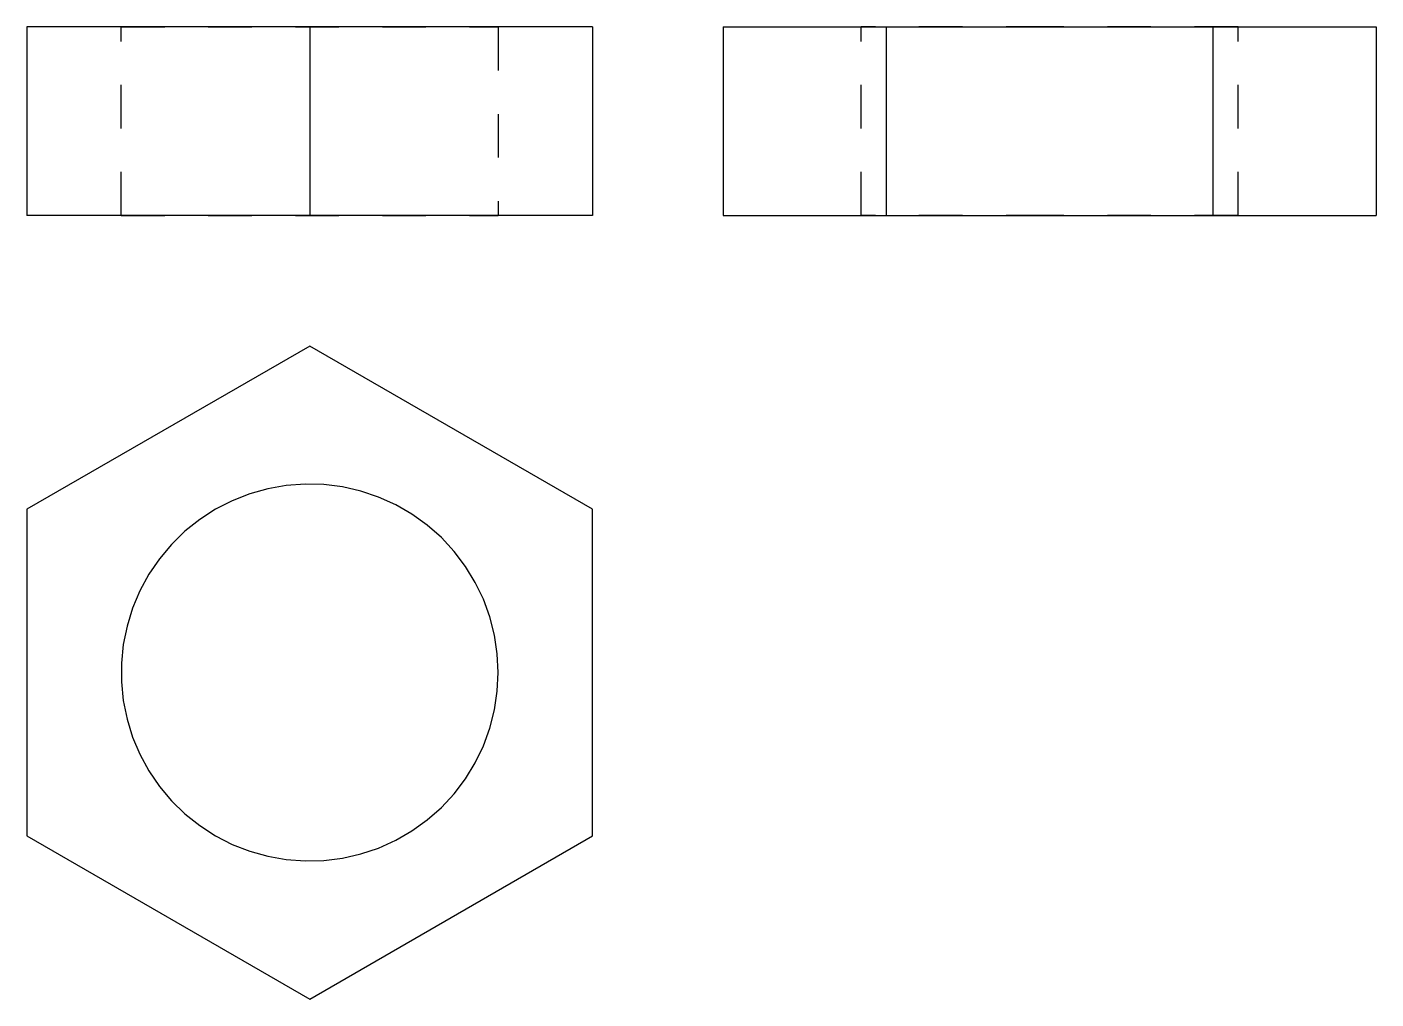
# Model space of a CAD drawing. Extents: x 0 to 3.1, y 0 to 2.23.
import ezdxf

# ---------------------------------------------------------------- set-up
doc = ezdxf.new("R2010")
doc.units = 0
doc.linetypes.add('HIDDEN', pattern=[0.075, 0.050025, -0.024975])
for name, color, linetype in [('FRONT', 7, 'CONTINUOUS'), ('FRONT_HID', 7, 'HIDDEN'), ('LEFT', 7, 'CONTINUOUS'), ('LEFT_HID', 7, 'HIDDEN'), ('TOP', 7, 'CONTINUOUS')]:
    doc.layers.add(name, color=color, linetype=linetype)

msp = doc.modelspace()

# ---------------------------------------------------------------- linework, layer by layer
at = {"layer": 'FRONT'}
for p, q in [((0, 2.233012), (0, 1.8)), ((0.649519, 2.233012), (0, 2.233012)), ((0.649519, 2.233012), (0.649519, 1.8)), ((1.299038, 2.233012), (0.649519, 2.233012)), ((1.299038, 2.233012), (1.299038, 1.8)), ((0.649519, 1.8), (0, 1.8)), ((1.299038, 1.8), (0.649519, 1.8))]:
    msp.add_line(p, q, dxfattribs=at)
at = {"layer": 'FRONT_HID', "linetype": 'HIDDEN'}
for p, q in [((1.082532, 2.233012), (0.216506, 2.233012)), ((0.216506, 2.233012), (1.082532, 2.233012)), ((0.216506, 1.8), (0.216506, 2.233012)), ((1.082532, 2.233012), (1.082532, 1.8)), ((1.082532, 1.8), (0.216506, 1.8)), ((0.216506, 1.8), (1.082532, 1.8))]:
    msp.add_line(p, q, dxfattribs=at)
at = {"layer": 'LEFT'}
for p, q in [((1.599038, 2.233012), (1.599038, 1.8)), ((1.599038, 2.233012), (1.974038, 2.233012)), ((1.974038, 2.233012), (1.974038, 1.8)), ((1.974038, 2.233012), (2.724038, 2.233012)), ((2.724038, 2.233012), (2.724038, 1.8)), ((2.724038, 2.233012), (3.099038, 2.233012)), ((3.099038, 2.233012), (3.099038, 1.8)), ((1.599038, 1.8), (1.974038, 1.8)), ((1.974038, 1.8), (2.724038, 1.8)), ((2.724038, 1.8), (3.099038, 1.8))]:
    msp.add_line(p, q, dxfattribs=at)
at = {"layer": 'LEFT_HID', "linetype": 'HIDDEN'}
for p, q in [((2.349038, 2.233012), (1.916025, 2.233012)), ((1.916025, 2.233012), (2.782051, 2.233012)), ((1.916025, 1.8), (1.916025, 2.233012)), ((2.782051, 2.233012), (2.349038, 2.233012)), ((2.782051, 1.8), (2.782051, 2.233012)), ((2.349038, 1.8), (1.916025, 1.8)), ((1.916025, 1.8), (2.782051, 1.8)), ((2.782051, 1.8), (2.349038, 1.8))]:
    msp.add_line(p, q, dxfattribs=at)
at = {"layer": 'TOP'}
for p, q in [((0.649519, 1.5), (0, 1.125)), ((1.299038, 1.125), (0.649519, 1.5)), ((0.595677, 1.179652), (0.553165, 1.172156)), ((0.638724, 1.182878), (0.595677, 1.179652)), ((0.681878, 1.181802), (0.638724, 1.182878)), ((0.724711, 1.176434), (0.681878, 1.181802)), ((0.51161, 1.160464), (0.471427, 1.144693)), ((0.553165, 1.172156), (0.51161, 1.160464)), ((0.766796, 1.166828), (0.724711, 1.176434)), ((0.807716, 1.15308), (0.766796, 1.166828)), ((0.847064, 1.135326), (0.807716, 1.15308)), ((0, 1.125), (0, 0.375)), ((0.433013, 1.125), (0.396751, 1.101579)), ((0.471427, 1.144693), (0.433013, 1.125)), ((0.884448, 1.113742), (0.847064, 1.135326)), ((1.299038, 0.375), (1.299038, 1.125)), ((0.396751, 1.101579), (0.363001, 1.074665)), ((0.919498, 1.088543), (0.884448, 1.113742)), ((0.951864, 1.059979), (0.919498, 1.088543)), ((0.363001, 1.074665), (0.332098, 1.044523)), ((0.981226, 1.028335), (0.951864, 1.059979)), ((0.332098, 1.044523), (0.304351, 1.011455)), ((1.007291, 0.993925), (0.981226, 1.028335)), ((0.304351, 1.011455), (0.280033, 0.975788)), ((1.0298, 0.95709), (1.007291, 0.993925)), ((0.280033, 0.975788), (0.259388, 0.937877)), ((0.259388, 0.937877), (0.24262, 0.898099)), ((1.04853, 0.918197), (1.0298, 0.95709)), ((1.063294, 0.877633), (1.04853, 0.918197)), ((0.24262, 0.898099), (0.229896, 0.856849)), ((1.073946, 0.8358), (1.063294, 0.877633)), ((0.229896, 0.856849), (0.221343, 0.814537)), ((0.221343, 0.814537), (0.217045, 0.771584)), ((1.08038, 0.793114), (1.073946, 0.8358)), ((1.082532, 0.75), (1.08038, 0.793114)), ((0.217045, 0.771584), (0.217045, 0.728416)), ((1.08038, 0.706886), (1.082532, 0.75)), ((0.217045, 0.728416), (0.221343, 0.685463)), ((0.221343, 0.685463), (0.229896, 0.643151)), ((1.073946, 0.6642), (1.08038, 0.706886)), ((1.063294, 0.622367), (1.073946, 0.6642)), ((0.229896, 0.643151), (0.24262, 0.601901)), ((1.04853, 0.581803), (1.063294, 0.622367)), ((0.24262, 0.601901), (0.259388, 0.562123)), ((0.259388, 0.562123), (0.280033, 0.524212)), ((1.0298, 0.54291), (1.04853, 0.581803)), ((1.007291, 0.506075), (1.0298, 0.54291)), ((0.280033, 0.524212), (0.304351, 0.488545)), ((0.981226, 0.471665), (1.007291, 0.506075)), ((0.304351, 0.488545), (0.332098, 0.455476)), ((0.951864, 0.44002), (0.981226, 0.471665)), ((0.332098, 0.455476), (0.363001, 0.425335)), ((0.919498, 0.411457), (0.951864, 0.44002)), ((0.363001, 0.425335), (0.396751, 0.39842)), ((0.884448, 0.386258), (0.919498, 0.411457)), ((0, 0.375), (0.649519, 0)), ((0.396751, 0.39842), (0.433013, 0.375)), ((0.433013, 0.375), (0.471427, 0.355306)), ((0.649519, 0), (1.299038, 0.375)), ((0.847064, 0.364674), (0.884448, 0.386258)), ((0.471427, 0.355306), (0.51161, 0.339535)), ((0.766796, 0.333171), (0.807716, 0.34692)), ((0.807716, 0.34692), (0.847064, 0.364674)), ((0.51161, 0.339535), (0.553165, 0.327844)), ((0.553165, 0.327844), (0.595677, 0.320348)), ((0.595677, 0.320348), (0.638724, 0.317122)), ((0.638724, 0.317122), (0.681878, 0.318198)), ((0.681878, 0.318198), (0.724711, 0.323566)), ((0.724711, 0.323566), (0.766796, 0.333171))]:
    msp.add_line(p, q, dxfattribs=at)

doc.saveas('drawing.dxf')
